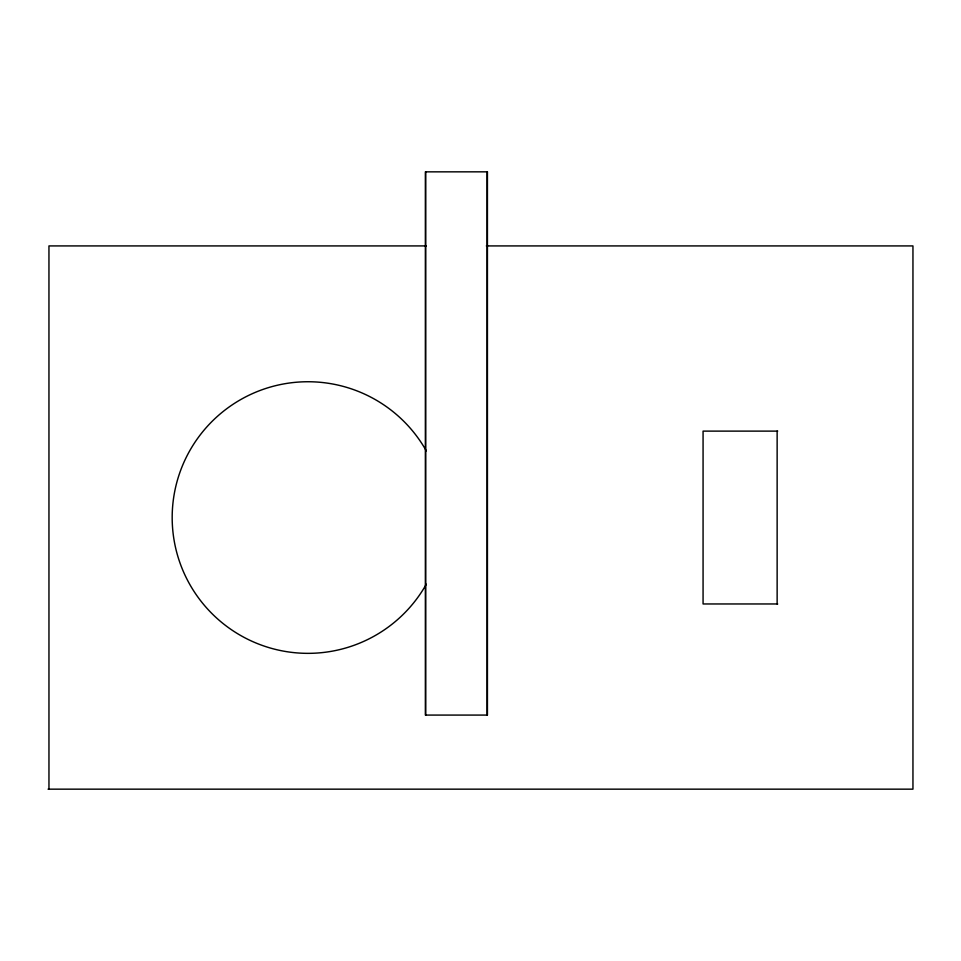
<?xml version="1.0" encoding="UTF-8"?>
<svg xmlns="http://www.w3.org/2000/svg" width="961" height="961" viewBox="0 0 961 961"><rect width="100%" height="100%" fill="white"/><g stroke="black" fill="none" stroke-linecap="round" stroke-linejoin="round"><path stroke-width="1.44" d="M426.384 245.92L48.951 245.92L48.963 789.161M486.338 245.92L912.95 245.92L912.95 789.161L48.05 789.161M777.713 431.117L703.068 431.117L703.068 603.964L777.713 603.964M777.137 431.117L777.137 603.964M487.107 171.839L487.107 715.08M425.699 171.851L425.699 715.08M426.3 584.216A135.813 135.813 0 0 1 221.054 621.887A135.813 135.813 0 0 1 221.054 413.206A135.813 135.813 0 0 1 426.3 450.877M487.431 171.839L425.375 171.851L425.375 715.08L487.431 715.08L487.431 171.839"/></g></svg>
